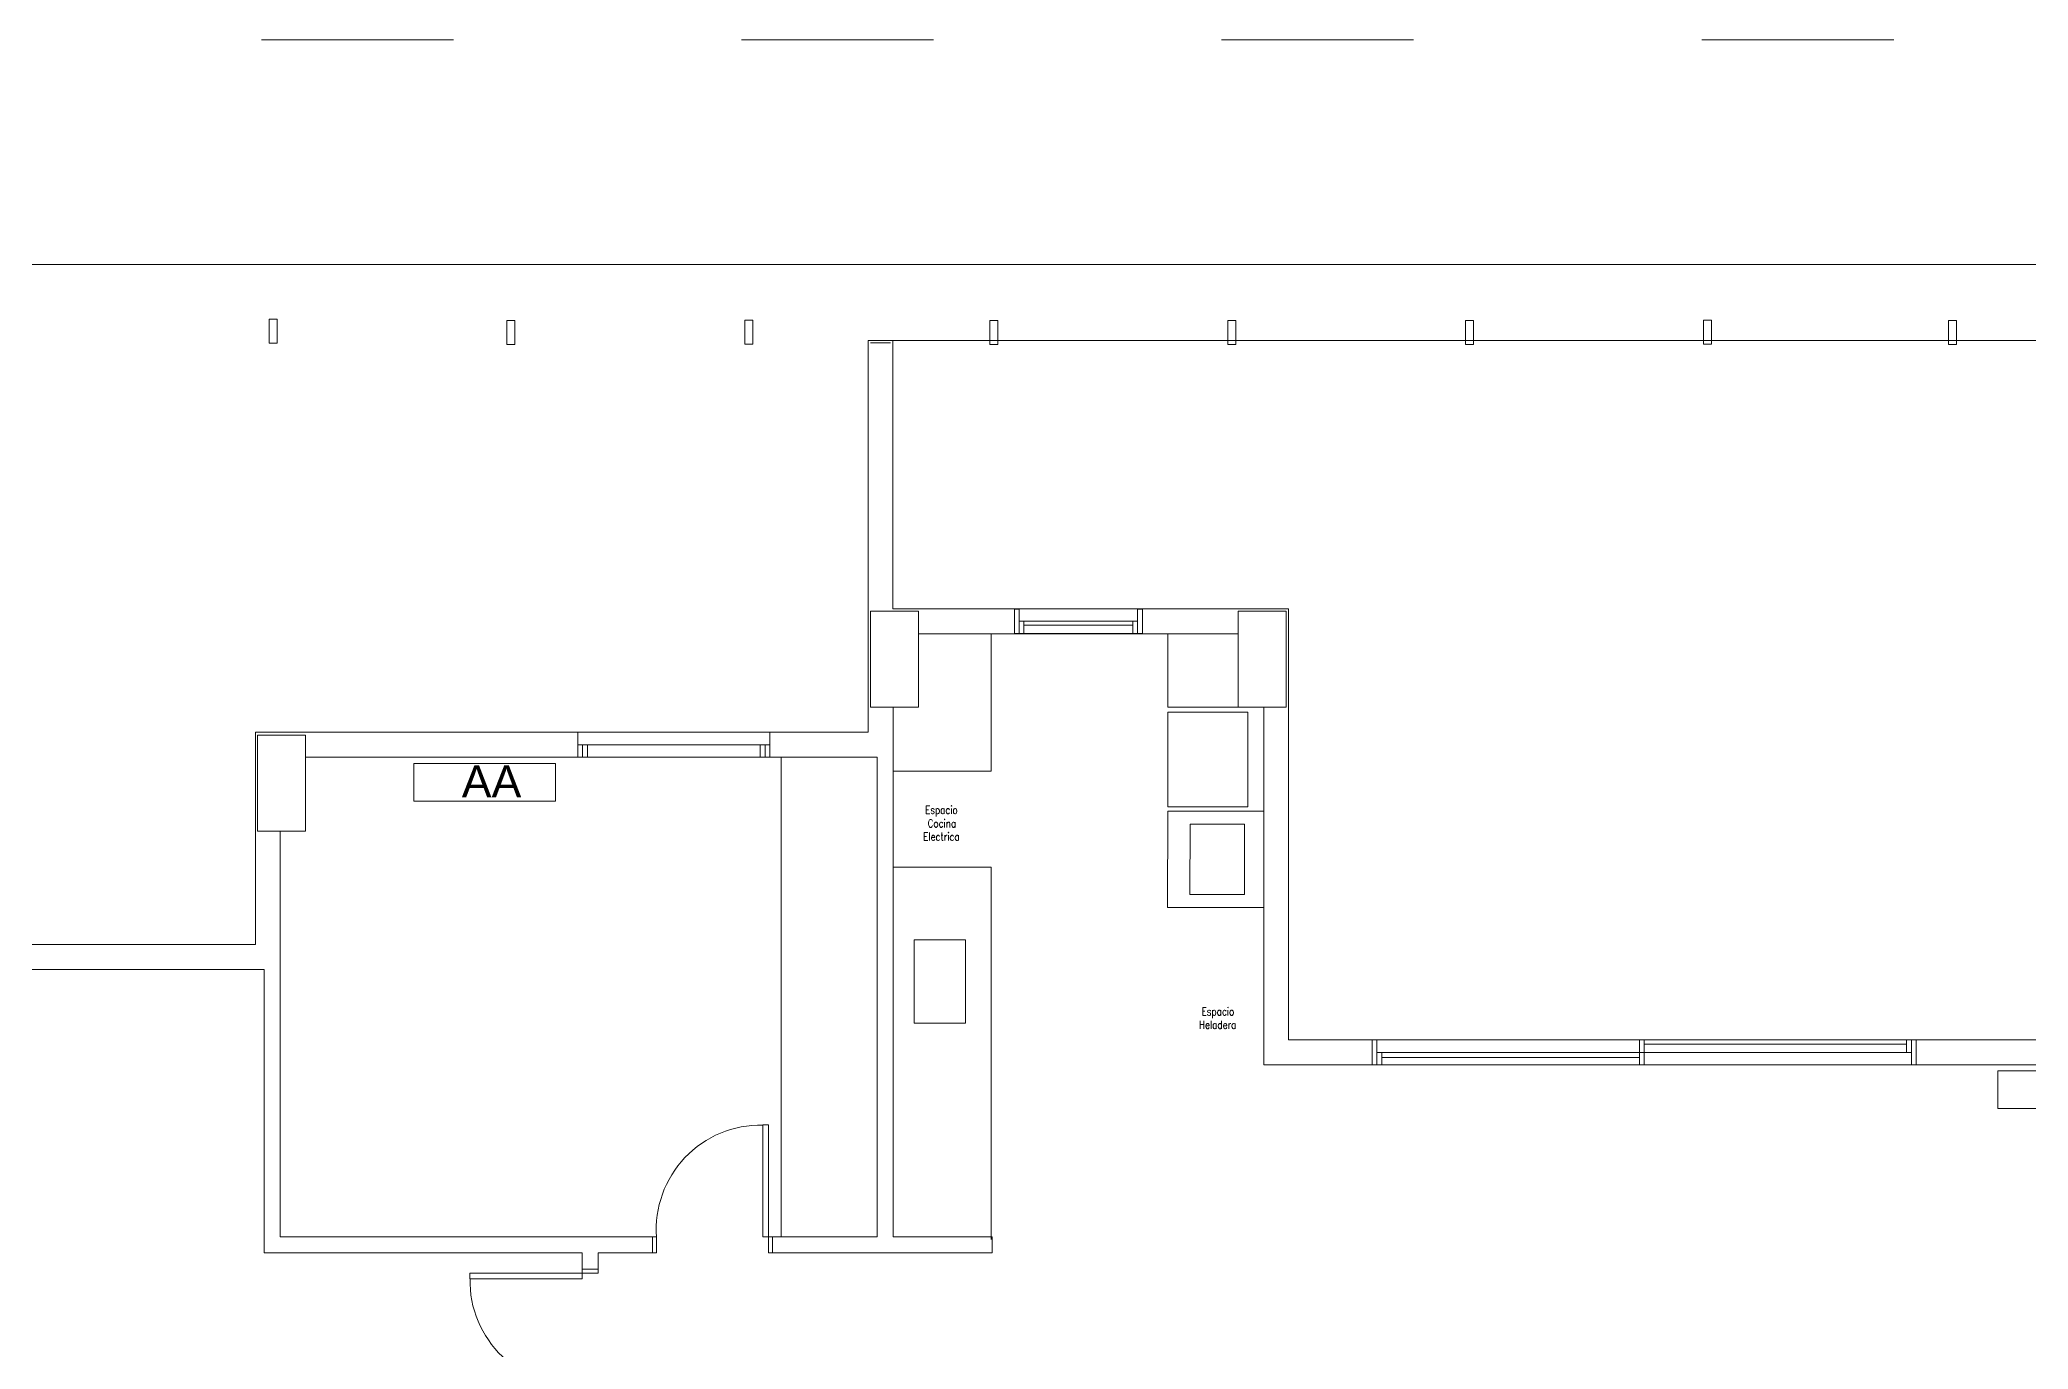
# Model space of a CAD drawing. Header units: millimetres. Extents: x 917 to 1168, y -421 to -23.
# Drawn here: x 1002.06 to 1014.49, y -351.62 to -343.44 of the extents above; entities that cross this region are included whole.
import ezdxf

# ---------------------------------------------------------------- set-up
doc = ezdxf.new("R2010")
doc.units = ezdxf.units.MM
doc.header["$LTSCALE"] = 0.1
doc.linetypes.add('ACAD_ISO03W100', pattern=[30, 12, -18])
doc.linetypes.add('CONTINUA', pattern=[0])
doc.layers.get('0').update_dxf_attribs({"lineweight": 5})
for name, color, linetype, lineweight in [('A-GLAZ-CWMG', 7, 'Continuous', 5), ('A-WALL', 7, 'Continuous', 5), ('Arq-Equipamiento', 250, 'Continuous', 5)]:
    doc.layers.add(name, color=color, linetype=linetype, lineweight=lineweight)
doc.styles.add('Romans 1.50', font='romans.shx', dxfattribs={"width": 0.8, "height": 0.15})
doc.styles.get("Standard").update_dxf_attribs({"font": 'arial.ttf'})

# ---------------------------------------------------------------- blocks, each defined once
blk = doc.blocks.new('Montante rectangular - 50 x 150mm-1800504-02 Torre PB')
at = {"layer": 'A-GLAZ-CWMG', "color": 8}
for p, q in [((-0.025, 0.075), (0.025, 0.075)), ((-0.025, -0.075), (-0.025, 0.075)), ((0.025, 0.075), (0.025, -0.075)), ((0.025, -0.075), (-0.025, -0.075))]:
    blk.add_line(p, q, dxfattribs=at)
blk = doc.blocks.new('2-PB F')
at = {"color": 8, "lineweight": 18}
for p, q in [((744.734, -345.358), (744.579, -345.358)), ((744.579, -345.358), (744.579, -347.807)), ((744.719, -345.373), (744.594, -345.373)), ((744.734, -347.035), (744.734, -345.358)), ((744.734, -345.358), (760.799, -345.358)), ((744.719, -347.05), (744.594, -347.05)), ((744.594, -347.05), (744.594, -347.191)), ((744.894, -347.05), (744.719, -347.05)), ((744.719, -347.05), (744.894, -347.05)), ((745.493, -347.035), (744.734, -347.035)), ((744.894, -347.175), (744.894, -347.05)), ((744.894, -347.05), (744.894, -347.191)), ((745.493, -347.037), (745.493, -347.035)), ((745.493, -347.035), (746.293, -347.035)), ((745.493, -347.19), (745.493, -347.037)), ((745.493, -347.037), (745.523, -347.037)), ((745.523, -347.037), (745.523, -347.19)), ((746.263, -347.19), (746.263, -347.037)), ((746.263, -347.037), (746.293, -347.037)), ((747.207, -347.035), (746.293, -347.035)), ((746.293, -347.035), (746.293, -347.037)), ((746.293, -347.037), (746.293, -347.19)), ((747.051, -347.05), (746.892, -347.05)), ((746.892, -347.05), (746.892, -347.175)), ((746.892, -347.05), (747.051, -347.05)), ((746.892, -347.191), (746.892, -347.05)), ((747.192, -347.05), (747.051, -347.05)), ((747.192, -347.65), (747.192, -347.05)), ((747.192, -347.05), (747.192, -347.65)), ((747.207, -349.729), (747.207, -347.035)), ((744.894, -347.176), (744.894, -347.175)), ((744.894, -347.189), (744.894, -347.176)), ((744.894, -347.19), (744.894, -347.189)), ((744.894, -347.191), (744.894, -347.19)), ((745.493, -347.191), (745.493, -347.19)), ((745.523, -347.19), (745.493, -347.19)), ((745.523, -347.19), (745.523, -347.113)), ((745.523, -347.113), (745.553, -347.113)), ((745.553, -347.19), (745.523, -347.19)), ((745.553, -347.113), (745.553, -347.19)), ((746.233, -347.113), (745.553, -347.113)), ((745.553, -347.137), (745.553, -347.127)), ((746.233, -347.137), (745.553, -347.137)), ((745.553, -347.19), (746.233, -347.19)), ((746.233, -347.19), (746.233, -347.113)), ((746.233, -347.113), (746.263, -347.113)), ((746.233, -347.127), (746.233, -347.137)), ((746.263, -347.19), (746.233, -347.19)), ((746.263, -347.113), (746.263, -347.19)), ((746.293, -347.19), (746.263, -347.19)), ((746.293, -347.19), (746.293, -347.191)), ((746.892, -347.175), (746.892, -347.176)), ((746.892, -347.176), (746.892, -347.189)), ((746.892, -347.189), (746.892, -347.19)), ((746.892, -347.19), (746.892, -347.191)), ((744.594, -347.191), (744.594, -347.65)), ((744.594, -347.65), (744.594, -347.191)), ((744.894, -347.65), (744.894, -347.191)), ((744.894, -347.191), (745.493, -347.191)), ((745.347, -347.191), (745.347, -348.05)), ((746.293, -347.191), (745.493, -347.191)), ((746.293, -347.191), (746.892, -347.191)), ((746.451, -347.65), (746.451, -347.191)), ((746.892, -347.191), (746.892, -347.65)), ((744.594, -347.65), (744.719, -347.65)), ((744.735, -347.65), (744.594, -347.65)), ((744.719, -347.65), (744.72, -347.65)), ((744.72, -347.65), (744.732, -347.65)), ((744.732, -347.65), (744.733, -347.65)), ((744.733, -347.65), (744.735, -347.65)), ((744.735, -347.65), (744.894, -347.65)), ((744.735, -350.96), (744.735, -347.65)), ((746.892, -347.65), (746.451, -347.65)), ((746.892, -347.65), (747.051, -347.65)), ((747.051, -347.65), (747.052, -347.65)), ((747.051, -347.65), (747.051, -349.885)), ((747.192, -347.65), (747.051, -347.65)), ((747.052, -347.65), (747.053, -347.65)), ((747.053, -347.65), (747.066, -347.65)), ((747.066, -347.65), (747.067, -347.65)), ((747.067, -347.65), (747.192, -347.65)), ((740.75, -347.807), (740.75, -349.132)), ((742.765, -347.807), (740.75, -347.807)), ((742.765, -347.885), (742.765, -347.807)), ((742.765, -347.807), (743.965, -347.807)), ((744.579, -347.807), (743.965, -347.807)), ((743.965, -347.807), (743.965, -347.885)), ((740.765, -347.824), (740.764, -347.824)), ((740.764, -347.824), (740.764, -348.424)), ((740.764, -347.824), (740.765, -347.824)), ((740.764, -348.424), (740.764, -347.824)), ((740.89, -347.824), (740.765, -347.824)), ((740.89, -347.824), (740.89, -347.822)), ((741.064, -347.824), (740.89, -347.824)), ((740.89, -347.824), (741.064, -347.824)), ((741.064, -347.947), (741.064, -347.824)), ((741.064, -347.824), (741.064, -347.963)), ((742.765, -347.885), (742.795, -347.885)), ((742.765, -347.963), (742.765, -347.885)), ((742.795, -347.885), (742.825, -347.885)), ((742.795, -347.963), (742.795, -347.885)), ((742.795, -347.885), (742.795, -347.963)), ((742.825, -347.885), (743.905, -347.885)), ((742.825, -347.901), (742.825, -347.885)), ((742.825, -347.885), (742.825, -347.963)), ((743.905, -347.885), (743.905, -347.901)), ((743.905, -347.885), (743.935, -347.885)), ((743.905, -347.963), (743.905, -347.885)), ((743.935, -347.885), (743.935, -347.963)), ((743.935, -347.885), (743.965, -347.885)), ((743.935, -347.963), (743.935, -347.885)), ((743.965, -347.885), (743.965, -347.963)), ((741.064, -347.948), (741.064, -347.947)), ((741.064, -347.961), (741.064, -347.948)), ((741.064, -347.962), (741.064, -347.961)), ((741.064, -347.963), (741.064, -347.962)), ((741.064, -348.424), (741.064, -347.963)), ((741.064, -347.963), (742.765, -347.963)), ((742.795, -347.963), (742.765, -347.963)), ((742.825, -347.963), (742.795, -347.963)), ((742.825, -347.963), (743.905, -347.963)), ((743.935, -347.963), (743.905, -347.963)), ((743.965, -347.963), (743.935, -347.963)), ((743.965, -347.963), (744.635, -347.963)), ((744.035, -347.963), (744.035, -350.96)), ((744.635, -347.963), (744.635, -350.96)), ((745.347, -348.05), (744.735, -348.05)), ((746.45, -348.902), (746.451, -348.3)), ((746.451, -348.3), (747.051, -348.3)), ((740.764, -348.424), (740.765, -348.424)), ((740.765, -348.424), (740.764, -348.424)), ((740.765, -348.424), (740.89, -348.424)), ((740.89, -348.424), (740.765, -348.424)), ((740.89, -348.424), (741.064, -348.424)), ((740.905, -350.96), (740.905, -348.424)), ((746.591, -348.381), (746.59, -348.821)), ((746.931, -348.381), (746.591, -348.381)), ((746.93, -348.821), (746.931, -348.381)), ((744.735, -348.65), (745.347, -348.65)), ((745.347, -348.65), (745.347, -350.977)), ((747.05, -348.902), (746.45, -348.902)), ((746.59, -348.821), (746.93, -348.821)), ((740.75, -349.132), (737.659, -349.132)), ((745.187, -349.104), (744.867, -349.104)), ((744.867, -349.624), (744.867, -349.104)), ((745.187, -349.624), (745.187, -349.104)), ((737.659, -349.288), (740.805, -349.288)), ((740.805, -349.288), (740.805, -351.06)), ((744.867, -349.624), (745.187, -349.624)), ((747.729, -349.729), (747.207, -349.729)), ((747.729, -349.885), (747.729, -349.729)), ((747.729, -349.729), (747.759, -349.729)), ((747.759, -349.729), (747.759, -349.885)), ((749.399, -349.729), (747.759, -349.729)), ((749.399, -349.807), (749.399, -349.729)), ((749.399, -349.729), (749.429, -349.729)), ((749.429, -349.729), (749.429, -349.807)), ((751.069, -349.729), (749.429, -349.729)), ((749.429, -349.768), (749.429, -349.756)), ((749.429, -349.756), (751.069, -349.756)), ((751.069, -349.807), (751.069, -349.729)), ((751.069, -349.729), (751.099, -349.729)), ((751.069, -349.756), (751.069, -349.768)), ((751.099, -349.729), (751.099, -349.807)), ((751.099, -349.885), (751.099, -349.729)), ((751.099, -349.729), (751.129, -349.729)), ((751.967, -349.729), (751.129, -349.729)), ((751.129, -349.729), (751.129, -349.885)), ((747.051, -349.885), (747.729, -349.885)), ((747.759, -349.885), (747.729, -349.885)), ((747.759, -349.885), (747.759, -349.807)), ((747.759, -349.807), (747.789, -349.807)), ((747.789, -349.885), (747.759, -349.885)), ((747.789, -349.807), (747.789, -349.885)), ((749.399, -349.807), (747.789, -349.807)), ((747.789, -349.852), (747.789, -349.838)), ((747.789, -349.838), (749.399, -349.838)), ((747.789, -349.885), (749.399, -349.885)), ((749.399, -349.885), (749.399, -349.807)), ((749.399, -349.807), (749.429, -349.807)), ((749.429, -349.807), (749.399, -349.807)), ((749.399, -349.838), (749.399, -349.852)), ((749.429, -349.885), (749.399, -349.885)), ((749.429, -349.807), (749.429, -349.885)), ((749.429, -349.807), (751.069, -349.807)), ((749.429, -349.885), (751.099, -349.885)), ((751.099, -349.807), (751.069, -349.807)), ((751.129, -349.885), (751.099, -349.885)), ((751.129, -349.885), (751.967, -349.885)), ((743.921, -350.96), (743.921, -350.26)), ((743.921, -350.26), (743.956, -350.26)), ((743.956, -350.26), (743.956, -350.96)), ((743.231, -350.96), (740.905, -350.96)), ((743.231, -351.06), (743.231, -350.96)), ((743.231, -350.96), (743.256, -350.96)), ((743.256, -350.96), (743.256, -351.06)), ((743.956, -350.96), (743.921, -350.96)), ((743.956, -351.06), (743.956, -350.96)), ((743.956, -350.96), (743.981, -350.96)), ((744.635, -350.96), (743.981, -350.96)), ((743.981, -350.96), (743.981, -351.06)), ((745.354, -350.96), (744.735, -350.96)), ((745.354, -351.06), (745.354, -350.96)), ((740.805, -351.06), (742.791, -351.06)), ((742.791, -351.06), (742.791, -351.161)), ((742.791, -351.161), (742.891, -351.161)), ((742.791, -351.186), (742.791, -351.161)), ((742.891, -351.06), (743.231, -351.06)), ((742.891, -351.161), (742.891, -351.06)), ((742.891, -351.161), (742.891, -351.186)), ((743.256, -351.06), (743.231, -351.06)), ((743.981, -351.06), (743.956, -351.06)), ((743.981, -351.06), (745.354, -351.06)), ((742.091, -351.186), (742.791, -351.186)), ((742.091, -351.221), (742.091, -351.186)), ((742.791, -351.221), (742.091, -351.221)), ((742.791, -351.186), (742.791, -351.221)), ((742.891, -351.186), (742.791, -351.186))]:
    blk.add_line(p, q, dxfattribs=at)
at = {"color": 8}
blk.add_lwpolyline([(732.979, -344.884), (772.553, -344.884)], dxfattribs=at)
at = {"color": 8, "lineweight": 18}
blk.add_lwpolyline([(746.451, -347.682), (746.451, -348.272), (746.951, -348.272), (746.951, -347.682)], close=True, dxfattribs=at)
for centre, start, end in [((743.908, -350.914), 88.836, 184.1016), ((742.744, -351.234), 178.836, 274.1016)]:
    blk.add_arc(centre, 0.653, start, end, dxfattribs=at)
at = {"layer": 'Arq-Equipamiento', "color": 8, "linetype": 'CONTINUA', "lineweight": 18}
for points in [[(742.625, -348.001), (741.74, -348.001), (741.74, -348.237), (742.625, -348.237)], [(751.638, -349.923), (752.523, -349.923), (752.523, -350.158), (751.638, -350.158)]]:
    blk.add_lwpolyline(points, close=True, dxfattribs=at)
at = {"layer": 'A-GLAZ-CWMG', "color": 7, "extrusion": (0, 0, -1), "rotation": 180}
for p in [(-740.861, -345.301), (-742.347, -345.308), (-743.834, -345.307), (-745.365, -345.308), (-746.851, -345.308), (-748.338, -345.308), (-749.824, -345.307), (-751.355, -345.308)]:
    blk.add_blockref('Montante rectangular - 50 x 150mm-1800504-02 Torre PB', p, dxfattribs=at)
at = {"color": 8, "lineweight": 18, "style": 'Romans 1.50', "width": 0.8}
for s, p in [('Espacio', (744.935, -348.317)), ('Electrica', (744.923, -348.484)), ('Cocina', (744.951, -348.401)), ('Espacio', (746.663, -349.576)), ('Heladera', (746.647, -349.659))]:
    blk.add_text(s, height=0.05, dxfattribs=at).set_placement(p)
at = {"color": 8, "lineweight": 18, "insert": (742.412, -348.014), "char_height": 0.2, "attachment_point": 3}
blk.add_mtext_dynamic_manual_height_columns('AA', width=1, gutter_width=12.5, heights=[0], dxfattribs=at)

msp = doc.modelspace()

# ---------------------------------------------------------------- linework, layer by layer
at = {"layer": 'A-WALL', "color": 8, "linetype": 'ACAD_ISO03W100', "lineweight": 20}
msp.add_lwpolyline([(984.27, -343.441), (984.27, -360.561), (1091.645, -360.561), (1091.645, -343.441), (984.27, -343.441)], dxfattribs=at)

# ---------------------------------------------------------------- block references
at = {"color": 2, "linetype": 'CONTINUA', "lineweight": 13}
msp.add_blockref('2-PB F', (262.657, 0.039), dxfattribs=at)

doc.saveas('drawing.dxf')
